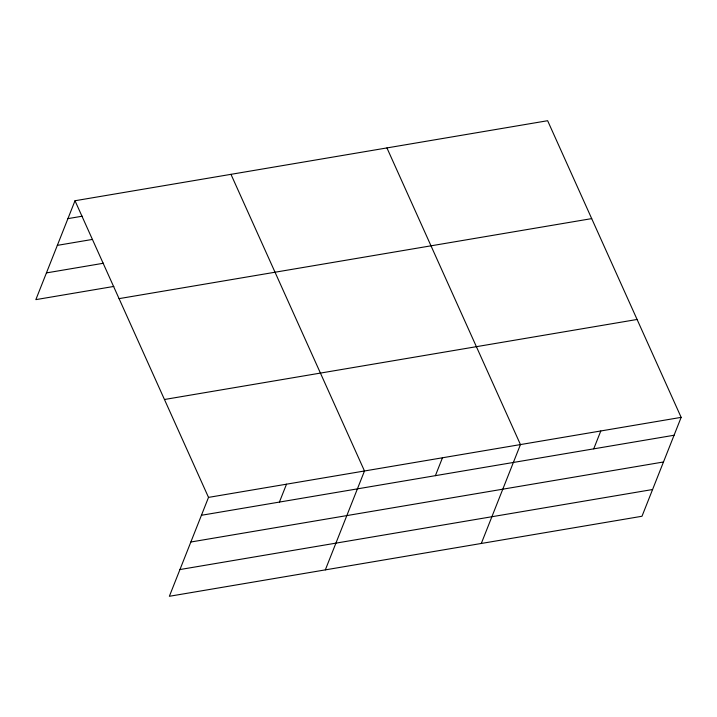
<?xml version="1.0" encoding="UTF-8"?>
<svg xmlns="http://www.w3.org/2000/svg" width="717" height="717" viewBox="0 0 717 717"><rect width="100%" height="100%" fill="white"/><g stroke="black" fill="none" stroke-linecap="round" stroke-linejoin="round"><path stroke-width="1.08" d="M75.007 200.742L208.513 497.392L169.364 596.284L641.993 516.258L681.15 417.366L547.636 120.716L75.007 200.742L35.85 299.634L113.833 286.433M279.415 502.07L286.504 484.19M325.33 569.872L364.487 470.988L230.973 174.339M435.389 475.667L442.47 457.778M481.304 543.459L520.452 444.576L386.938 147.926M593.721 448.851L600.801 430.971M67.918 218.631L82.204 216.211M57.342 245.366L92.484 239.415M46.435 272.908L103.553 263.229M119.058 298.639L591.695 218.613M164.453 399.503L637.09 319.468M208.513 497.392L681.15 417.366M201.432 515.281L674.07 435.246M190.847 542.007L663.485 461.981M179.949 569.549L652.578 489.523"/></g></svg>
